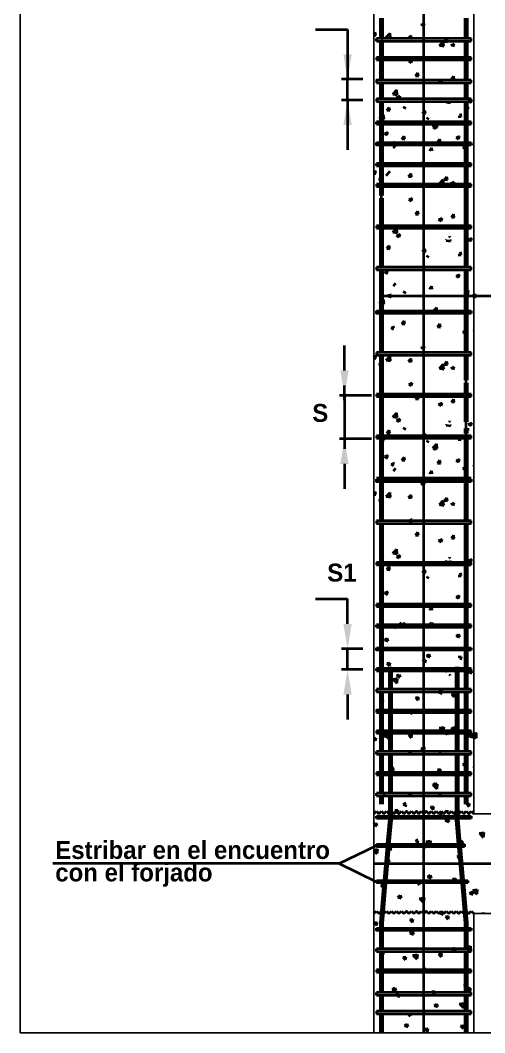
# Model space of a CAD drawing. Extents: x 2455 to 9764, y -806 to 181.
# Drawn here: x 4839.53 to 4842.6, y -576.93 to -570.25 of the extents above; entities that cross this region are included whole.
import ezdxf

# ---------------------------------------------------------------- set-up
doc = ezdxf.new("R2010")
doc.units = 0
doc.header["$LTSCALE"] = 0.2
doc.header["$MEASUREMENT"] = 0
doc.layers.add('0-CYPE2', color=4, linetype='CONTINUOUS', lineweight=35)
doc.layers.add('0-CYPE4', color=6, linetype='CONTINUOUS', lineweight=70)
doc.layers.add('07-TEXTOS', color=7, linetype='CONTINUOUS')
doc.layers.add('CYPECABECERA', color=2, linetype='CONTINUOUS')
doc.styles.add('BERNARDO', font='GOTHICB.TTF')

msp = doc.modelspace()

# ---------------------------------------------------------------- hatches: boundary and pattern name
at = {"layer": '0-CYPE2', "linetype": 'Continuous'}
for color, points in [(256, [(4841.9853, -572.084), (4841.9853, -572.0511), (4841.9195, -572.0675)]), (256, [(4842.5454, -572.084), (4842.5454, -572.0511), (4842.4795, -572.0675)]), (2, [(4841.9853, -574.955), (4841.9195, -574.9715), (4841.9853, -574.988)]), (2, [(4842.5454, -574.955), (4842.4795, -574.9715), (4842.5454, -574.988)])]:
    msp.add_hatch(color=color, dxfattribs=at).paths.add_polyline_path(points, flags=0)

# ---------------------------------------------------------------- linework, layer by layer
for p, q in [((4842.1995, -571.1095), (4842.1995, -567.5853)), ((4841.4847, -570.3076), (4841.6959, -570.3076)), ((4841.6959, -570.3076), (4841.6959, -570.637)), ((4841.7973, -570.637), (4841.6549, -570.637)), ((4841.6959, -570.7745), (4841.6959, -570.637)), ((4841.7973, -570.7745), (4841.6549, -570.7745)), ((4841.6959, -570.7745), (4841.6959, -571.104)), ((4842.1995, -574.6337), (4842.1995, -571.1095)), ((4841.9197, -572.0675), (4842.6538, -572.0675)), ((4841.6752, -572.5594), (4841.6752, -572.3947)), ((4841.6752, -572.757), (4841.6752, -572.6582)), ((4841.8536, -572.7241), (4841.6422, -572.7241)), ((4841.6752, -572.7241), (4841.6752, -573.0123)), ((4841.8536, -573.0123), (4841.6422, -573.0123)), ((4841.6752, -572.9794), (4841.6752, -573.0782)), ((4841.6752, -573.177), (4841.6752, -573.3417)), ((4841.4847, -574.0685), (4841.6959, -574.0685)), ((4841.6959, -574.2332), (4841.6959, -574.0685)), ((4841.7973, -574.398), (4841.6549, -574.398)), ((4841.6959, -574.5355), (4841.6959, -574.398)), ((4841.7973, -574.5355), (4841.6549, -574.5355)), ((4842.1995, -576.9331), (4842.1995, -574.6337)), ((4841.6959, -574.7002), (4841.6959, -574.8649)), ((4841.6397, -575.8163), (4841.8865, -575.6969)), ((4841.6397, -575.8163), (4839.7487, -575.8163)), ((4841.6397, -575.8163), (4841.8865, -575.9358)), ((4841.87, -575.8163), (4843.1412, -575.8163))]:
    msp.add_line(p, q, dxfattribs=at)
at = {"layer": '0-CYPE2', "color": 2, "linetype": 'Continuous'}
for p, q in [((4842.1802, -570.2785), (4842.2032, -570.2696)), ((4842.1966, -570.2896), (4842.2032, -570.2697)), ((4841.87, -570.3372), (4841.8788, -570.3268)), ((4841.87, -570.3464), (4841.8826, -570.3475)), ((4841.8826, -570.3475), (4841.8788, -570.3268)), ((4841.9511, -570.359), (4841.9767, -570.3322)), ((4841.9511, -570.359), (4841.9804, -570.3635)), ((4841.9804, -570.3635), (4841.9767, -570.3322)), ((4842.0992, -570.3664), (4842.1151, -570.3475)), ((4842.1189, -570.3681), (4842.1151, -570.3475)), ((4842.5124, -570.3687), (4841.8865, -570.3687)), ((4841.8865, -570.3852), (4841.8865, -570.3687)), ((4841.8865, -570.3852), (4842.5124, -570.3852)), ((4841.9034, -570.3848), (4841.9198, -570.3958)), ((4841.9195, -570.3786), (4841.9265, -570.3759)), ((4842.0992, -570.3664), (4842.1189, -570.3681)), ((4842.3026, -570.4135), (4842.3283, -570.3867)), ((4842.3026, -570.4135), (4842.3319, -570.418)), ((4842.3319, -570.418), (4842.3283, -570.3867)), ((4842.3355, -570.3871), (4842.3514, -570.3681)), ((4842.3355, -570.3871), (4842.3552, -570.3888)), ((4842.3552, -570.3888), (4842.3514, -570.3681)), ((4842.3768, -570.4111), (4842.3999, -570.4023)), ((4842.3932, -570.4222), (4842.3999, -570.4023)), ((4842.5124, -570.3852), (4842.5124, -570.3687)), ((4842.5124, -570.4922), (4841.8865, -570.4922)), ((4841.8865, -570.4922), (4841.8865, -570.5087)), ((4842.5124, -570.5087), (4842.5124, -570.4922)), ((4841.8865, -570.5087), (4842.5124, -570.5087)), ((4842.1, -570.5174), (4842.1226, -570.5087)), ((4842.1, -570.5174), (4842.1164, -570.5284)), ((4842.1164, -570.5284), (4842.123, -570.5087)), ((4841.9086, -570.5935), (4841.9245, -570.5746)), ((4841.9086, -570.5935), (4841.9283, -570.5952)), ((4841.9283, -570.5952), (4841.9245, -570.5746)), ((4842.1449, -570.6142), (4842.1608, -570.5953)), ((4842.1449, -570.6142), (4842.1646, -570.6159)), ((4842.1646, -570.6159), (4842.1608, -570.5953)), ((4842.3812, -570.6349), (4842.3971, -570.6159)), ((4842.4009, -570.6366), (4842.3971, -570.6159)), ((4841.8865, -570.6597), (4842.5124, -570.6597)), ((4842.2967, -570.65), (4842.3197, -570.6412)), ((4842.2967, -570.65), (4842.313, -570.6611)), ((4842.313, -570.6611), (4842.3197, -570.6412)), ((4842.3812, -570.6349), (4842.4009, -570.6366)), ((4842.5124, -570.6597), (4842.5124, -570.6432)), ((4842.5124, -570.7668), (4841.8865, -570.7668)), ((4841.8865, -570.7668), (4841.8865, -570.7832)), ((4841.9947, -570.7344), (4842.0204, -570.7076)), ((4841.9947, -570.7344), (4842.024, -570.7389)), ((4842.0199, -570.7563), (4842.0429, -570.7474)), ((4842.0199, -570.7563), (4842.0354, -570.7668)), ((4842.024, -570.7389), (4842.0204, -570.7076)), ((4842.0364, -570.7668), (4842.0429, -570.7474)), ((4842.3676, -570.7668), (4842.372, -570.7622)), ((4842.3725, -570.7668), (4842.372, -570.7622)), ((4842.5124, -570.7832), (4842.5124, -570.7668)), ((4841.8865, -570.7832), (4842.5124, -570.7832)), ((4841.9543, -570.8413), (4841.9702, -570.8224)), ((4841.974, -570.843), (4841.9702, -570.8224)), ((4842.0637, -570.8197), (4842.0801, -570.8308)), ((4842.3463, -570.7889), (4842.3518, -570.7832)), ((4842.3463, -570.7889), (4842.3756, -570.7935)), ((4842.3756, -570.7935), (4842.3744, -570.7832)), ((4842.4803, -570.8249), (4842.5, -570.8266)), ((4842.4933, -570.7826), (4842.5164, -570.7738)), ((4842.4942, -570.7832), (4842.5097, -570.7937)), ((4842.5097, -570.7937), (4842.5164, -570.7738)), ((4841.9074, -570.8963), (4841.9303, -570.8724)), ((4841.9074, -570.8963), (4841.9367, -570.9008)), ((4841.9195, -570.8724), (4841.9195, -570.9177)), ((4841.9367, -570.9008), (4841.9334, -570.8724)), ((4841.9543, -570.8413), (4841.974, -570.843)), ((4842.1906, -570.862), (4842.2065, -570.8431)), ((4842.1906, -570.862), (4842.2103, -570.8637)), ((4842.2103, -570.8637), (4842.2065, -570.8431)), ((4842.2165, -570.8889), (4842.2329, -570.8999)), ((4842.4269, -570.8827), (4842.4466, -570.8844)), ((4842.4466, -570.8844), (4842.4428, -570.8637)), ((4842.5124, -570.9177), (4841.8865, -570.9177)), ((4841.8865, -570.9342), (4841.8865, -570.9177)), ((4841.8865, -570.9342), (4842.5124, -570.9342)), ((4841.9195, -571.055), (4841.9195, -570.9342)), ((4842.259, -570.9508), (4842.2846, -570.9241)), ((4842.259, -570.9508), (4842.2883, -570.9553)), ((4842.2603, -570.9523), (4842.2834, -570.9435)), ((4842.2603, -570.9523), (4842.2767, -570.9634)), ((4842.2767, -570.9634), (4842.2834, -570.9435)), ((4842.2883, -570.9553), (4842.2846, -570.9241)), ((4842.4795, -571.055), (4842.4795, -570.9342)), ((4842.5124, -570.9342), (4842.5124, -570.9177)), ((4841.9397, -570.9951), (4841.9628, -570.9863)), ((4841.9397, -570.9951), (4841.9561, -571.0062)), ((4841.9561, -571.0062), (4841.9628, -570.9863)), ((4842.0535, -571.0313), (4842.0694, -571.0124)), ((4842.0535, -571.0313), (4842.0732, -571.0331)), ((4842.0732, -571.0331), (4842.0694, -571.0124)), ((4842.2898, -571.052), (4842.3056, -571.0331)), ((4842.3095, -571.0537), (4842.3057, -571.0331)), ((4842.4131, -571.0215), (4842.4362, -571.0127)), ((4842.4131, -571.0215), (4842.4295, -571.0326)), ((4842.4295, -571.0326), (4842.4362, -571.0127)), ((4841.8865, -571.055), (4842.5124, -571.055)), ((4841.8865, -571.0715), (4841.8865, -571.055)), ((4841.8865, -571.055), (4842.5124, -571.055)), ((4842.5124, -571.0715), (4841.8865, -571.0715)), ((4841.9835, -571.0586), (4842.0066, -571.0497)), ((4841.9835, -571.0586), (4841.9999, -571.0697)), ((4842, -571.0891), (4842.0148, -571.0715)), ((4842.2366, -571.1095), (4842.2522, -571.0908)), ((4842.2556, -571.1095), (4842.2522, -571.0908)), ((4842.2898, -571.052), (4842.3095, -571.0537)), ((4842.457, -571.085), (4842.48, -571.0761)), ((4842.457, -571.085), (4842.4734, -571.096)), ((4842.4734, -571.096), (4842.48, -571.0761)), ((4842.4795, -571.0715), (4842.4795, -571.1095)), ((4842.5124, -571.055), (4842.5124, -571.0715)), ((4842.5124, -571.055), (4842.5124, -571.0715)), ((4842.526, -571.0727), (4842.5289, -571.0693)), ((4842.5261, -571.0727), (4842.5289, -571.0729)), ((4842.5124, -571.1923), (4841.8865, -571.1923)), ((4841.8865, -571.2087), (4841.8865, -571.1923)), ((4841.8865, -571.2087), (4842.5124, -571.2087)), ((4841.9195, -571.3295), (4841.9195, -571.2087)), ((4842.1802, -571.1912), (4842.2032, -571.1824)), ((4842.1966, -571.2023), (4842.2032, -571.1824)), ((4842.4795, -571.3295), (4842.4795, -571.2087)), ((4842.5124, -571.2087), (4842.5124, -571.1923)), ((4841.87, -571.25), (4841.8788, -571.2395)), ((4841.87, -571.2591), (4841.8826, -571.2602)), ((4841.8826, -571.2602), (4841.8788, -571.2395)), ((4841.9034, -571.2975), (4841.9265, -571.2886)), ((4841.9034, -571.2975), (4841.9198, -571.3085)), ((4841.9511, -571.2717), (4841.9767, -571.2449)), ((4842.0992, -571.2791), (4842.1151, -571.2602)), ((4842.0992, -571.2791), (4842.1189, -571.2809)), ((4842.1189, -571.2809), (4842.1151, -571.2602)), ((4842.3026, -571.3262), (4842.3283, -571.2995)), ((4842.3319, -571.3308), (4842.3283, -571.2995)), ((4842.3355, -571.2998), (4842.3514, -571.2809)), ((4842.3355, -571.2998), (4842.3552, -571.3015)), ((4842.3552, -571.3015), (4842.3514, -571.2809)), ((4842.5124, -571.3295), (4841.8865, -571.3295)), ((4841.8865, -571.3295), (4841.8865, -571.346)), ((4841.8865, -571.346), (4842.5124, -571.346)), ((4841.9195, -571.604), (4841.9195, -571.346)), ((4842.3026, -571.3262), (4842.3319, -571.3308)), ((4842.3768, -571.3239), (4842.3999, -571.315)), ((4842.3932, -571.3349), (4842.3999, -571.315)), ((4842.5124, -571.346), (4842.5124, -571.3295)), ((4842.1, -571.4301), (4842.1226, -571.4214)), ((4842.1, -571.4301), (4842.1164, -571.4412)), ((4842.1164, -571.4412), (4842.123, -571.4214)), ((4841.9086, -571.5062), (4841.9245, -571.4873)), ((4841.9283, -571.508), (4841.9245, -571.4873)), ((4841.9086, -571.5063), (4841.9283, -571.508)), ((4842.1449, -571.5269), (4842.1608, -571.508)), ((4842.1449, -571.5269), (4842.1646, -571.5286)), ((4842.1646, -571.5286), (4842.1608, -571.508)), ((4842.2967, -571.5627), (4842.3197, -571.5539)), ((4842.2967, -571.5627), (4842.313, -571.5738)), ((4842.313, -571.5738), (4842.3197, -571.5539)), ((4842.3812, -571.5476), (4842.3971, -571.5287)), ((4842.3812, -571.5476), (4842.4009, -571.5493)), ((4842.4009, -571.5493), (4842.3971, -571.5287)), ((4842.5124, -571.604), (4841.8865, -571.604)), ((4841.8865, -571.604), (4841.8865, -571.6205)), ((4841.8865, -571.6205), (4842.5124, -571.6205)), ((4841.9947, -571.6471), (4842.0204, -571.6204)), ((4842.024, -571.6517), (4842.0204, -571.6204)), ((4842.5124, -571.6205), (4842.5124, -571.604)), ((4841.9947, -571.6471), (4842.024, -571.6517)), ((4842.0199, -571.669), (4842.0429, -571.6601)), ((4842.0199, -571.669), (4842.0354, -571.6795)), ((4842.0364, -571.6795), (4842.0429, -571.6601)), ((4842.3463, -571.7016), (4842.3518, -571.696)), ((4842.3463, -571.7016), (4842.3756, -571.7062)), ((4842.3676, -571.6795), (4842.372, -571.6749)), ((4842.3725, -571.6795), (4842.372, -571.6749)), ((4842.3756, -571.7062), (4842.3744, -571.696)), ((4842.4933, -571.6954), (4842.5164, -571.6865)), ((4842.4942, -571.696), (4842.5097, -571.7064)), ((4842.5097, -571.7064), (4842.5164, -571.6865)), ((4841.9543, -571.754), (4841.9702, -571.7351)), ((4841.9543, -571.754), (4841.974, -571.7558)), ((4841.974, -571.7558), (4841.9702, -571.7351)), ((4842.1906, -571.7747), (4842.2065, -571.7558)), ((4842.2103, -571.7764), (4842.2065, -571.7558)), ((4842.1906, -571.7747), (4842.2103, -571.7764)), ((4842.2165, -571.8016), (4842.2329, -571.8127)), ((4842.4269, -571.7954), (4842.4466, -571.7971)), ((4842.4466, -571.7971), (4842.4428, -571.7765)), ((4842.5124, -571.8786), (4841.8865, -571.8786)), ((4841.8865, -571.8786), (4841.8865, -571.895)), ((4841.8865, -571.895), (4842.5124, -571.895)), ((4841.9397, -571.9079), (4841.9628, -571.899)), ((4842.5124, -571.895), (4842.5124, -571.8786)), ((4842.4131, -571.9343), (4842.4362, -571.9254)), ((4842.4131, -571.9343), (4842.4295, -571.9453)), ((4842.4295, -571.9453), (4842.4362, -571.9254)), ((4842, -572.0018), (4842.0148, -571.9842)), ((4842.2366, -572.0222), (4842.2522, -572.0036)), ((4842.2556, -572.0222), (4842.2522, -572.0036)), ((4841.9074, -572.116), (4841.9303, -572.0922)), ((4841.9367, -572.1206), (4841.9334, -572.0922)), ((4842.0637, -572.0395), (4842.0801, -572.0505)), ((4841.8865, -572.1668), (4842.5124, -572.1668)), ((4841.8865, -572.1833), (4841.8865, -572.1668)), ((4841.8865, -572.1668), (4842.5124, -572.1668)), ((4841.9074, -572.116), (4841.9367, -572.1206)), ((4842.259, -572.1706), (4842.2846, -572.1438)), ((4842.259, -572.1706), (4842.2883, -572.1751)), ((4842.2603, -572.1721), (4842.2834, -572.1633)), ((4842.2767, -572.1832), (4842.2834, -572.1633)), ((4842.2883, -572.1751), (4842.2846, -572.1438)), ((4842.5124, -572.1668), (4842.5124, -572.1833)), ((4842.5124, -572.1668), (4842.5124, -572.1833)), ((4842.5124, -572.1833), (4841.8865, -572.1833)), ((4842.0535, -572.2511), (4842.0694, -572.2322)), ((4842.0732, -572.2528), (4842.0694, -572.2322)), ((4842.2603, -572.1721), (4842.2767, -572.1832)), ((4841.9835, -572.2784), (4842.0066, -572.2695)), ((4841.9835, -572.2784), (4841.9999, -572.2894)), ((4842.0535, -572.2511), (4842.0732, -572.2528)), ((4842.2898, -572.2718), (4842.3056, -572.2528)), ((4842.2898, -572.2718), (4842.3095, -572.2735)), ((4842.3095, -572.2735), (4842.3057, -572.2528)), ((4842.457, -572.3047), (4842.48, -572.2959)), ((4842.457, -572.3047), (4842.4734, -572.3158)), ((4842.5261, -572.2925), (4842.5289, -572.2927)), ((4842.1802, -572.411), (4842.2032, -572.4021)), ((4842.1966, -572.422), (4842.2032, -572.4021)), ((4841.87, -572.4697), (4841.8788, -572.4593)), ((4841.87, -572.4788), (4841.8826, -572.4799)), ((4841.8826, -572.4799), (4841.8788, -572.4593)), ((4842.5124, -572.4413), (4841.8865, -572.4413)), ((4841.8865, -572.4413), (4841.8865, -572.4578)), ((4841.8865, -572.4578), (4842.5124, -572.4578)), ((4841.9511, -572.4915), (4841.9767, -572.4647)), ((4841.9511, -572.4914), (4841.9804, -572.496)), ((4841.9804, -572.496), (4841.9767, -572.4647)), ((4842.0992, -572.4989), (4842.1151, -572.48)), ((4842.0992, -572.4989), (4842.1189, -572.5006)), ((4842.1189, -572.5006), (4842.1151, -572.48)), ((4842.3355, -572.5196), (4842.3514, -572.5006)), ((4842.3552, -572.5213), (4842.3514, -572.5006)), ((4842.4795, -572.7158), (4842.4795, -572.4578)), ((4842.5124, -572.4578), (4842.5124, -572.4413)), ((4841.9034, -572.5172), (4841.9265, -572.5084)), ((4841.9034, -572.5172), (4841.9198, -572.5283)), ((4842.3026, -572.546), (4842.3283, -572.5192)), ((4842.3026, -572.546), (4842.3319, -572.5505)), ((4842.3319, -572.5505), (4842.3283, -572.5192)), ((4842.3355, -572.5196), (4842.3552, -572.5213)), ((4842.3768, -572.5436), (4842.3999, -572.5348)), ((4842.3932, -572.5547), (4842.3999, -572.5348)), ((4842.1, -572.6499), (4842.1226, -572.6412)), ((4842.1, -572.6499), (4842.1164, -572.6609)), ((4842.1164, -572.6609), (4842.123, -572.6412)), ((4842.5124, -572.7158), (4841.8865, -572.7158)), ((4841.8865, -572.7158), (4841.8865, -572.7323)), ((4841.8865, -572.7323), (4842.5124, -572.7323)), ((4841.9086, -572.726), (4841.9245, -572.7071)), ((4841.9195, -572.727), (4841.9283, -572.7277)), ((4841.9283, -572.7277), (4841.9245, -572.7071)), ((4842.1449, -572.7467), (4842.1608, -572.7278)), ((4842.1449, -572.7467), (4842.1646, -572.7484)), ((4842.1646, -572.7484), (4842.1608, -572.7278)), ((4842.3812, -572.7673), (4842.3971, -572.7484)), ((4842.3812, -572.7674), (4842.4009, -572.7691)), ((4842.4009, -572.7691), (4842.3971, -572.7484)), ((4842.4795, -572.9904), (4842.4795, -572.7323)), ((4842.5124, -572.7323), (4842.5124, -572.7158)), ((4842.2967, -572.7825), (4842.3197, -572.7736)), ((4842.2967, -572.7825), (4842.313, -572.7936)), ((4842.313, -572.7936), (4842.3197, -572.7737)), ((4841.9947, -572.8669), (4842.0204, -572.8401)), ((4841.9947, -572.8669), (4842.024, -572.8714)), ((4842.0199, -572.8887), (4842.0429, -572.8799)), ((4842.0199, -572.8888), (4842.0354, -572.8992)), ((4842.024, -572.8714), (4842.0204, -572.8401)), ((4842.0364, -572.8992), (4842.0429, -572.8799)), ((4842.3676, -572.8992), (4842.372, -572.8947)), ((4842.3725, -572.8992), (4842.372, -572.8947)), ((4842.4933, -572.9151), (4842.5164, -572.9063)), ((4842.5097, -572.9262), (4842.5164, -572.9063)), ((4841.9543, -572.9738), (4841.9702, -572.9549)), ((4841.974, -572.9755), (4841.9702, -572.9549)), ((4842.0637, -572.9395), (4842.0801, -572.9505)), ((4842.3463, -572.9214), (4842.3518, -572.9157)), ((4842.3463, -572.9214), (4842.3756, -572.9259)), ((4842.3756, -572.9259), (4842.3744, -572.9157)), ((4842.4803, -572.9447), (4842.5, -572.9464)), ((4842.4942, -572.9157), (4842.5097, -572.9262)), ((4842.5124, -572.9904), (4841.8865, -572.9904)), ((4841.8865, -572.9904), (4841.8865, -573.0068)), ((4841.8865, -573.0068), (4842.5124, -573.0068)), ((4841.9074, -573.016), (4841.9303, -572.9922)), ((4841.9074, -573.016), (4841.9367, -573.0206)), ((4841.9367, -573.0206), (4841.9334, -572.9922)), ((4841.9543, -572.9738), (4841.974, -572.9755)), ((4842.1906, -572.9945), (4842.2065, -572.9755)), ((4842.1906, -572.9945), (4842.2103, -572.9962)), ((4842.2103, -572.9962), (4842.2065, -572.9755)), ((4842.2165, -573.0214), (4842.2329, -573.0324)), ((4842.4269, -573.0151), (4842.4466, -573.0169)), ((4842.4466, -573.0169), (4842.4428, -572.9962)), ((4842.5124, -573.0068), (4842.5124, -572.9904)), ((4842.259, -573.0705), (4842.2846, -573.0438)), ((4842.259, -573.0705), (4842.2883, -573.0751)), ((4842.2603, -573.0721), (4842.2834, -573.0632)), ((4842.2603, -573.0721), (4842.2767, -573.0832)), ((4842.2767, -573.0832), (4842.2834, -573.0633)), ((4842.2883, -573.0751), (4842.2846, -573.0438)), ((4841.9397, -573.1276), (4841.9628, -573.1188)), ((4841.9835, -573.1783), (4842.0066, -573.1695)), ((4842.0535, -573.1511), (4842.0694, -573.1322)), ((4842.0535, -573.1511), (4842.0732, -573.1528)), ((4842.0732, -573.1528), (4842.0694, -573.1322)), ((4842.2898, -573.1718), (4842.3056, -573.1528)), ((4842.2898, -573.1718), (4842.3095, -573.1735)), ((4842.3095, -573.1735), (4842.3057, -573.1528)), ((4842.4131, -573.154), (4842.4362, -573.1452)), ((4842.4131, -573.154), (4842.4295, -573.1651)), ((4842.4295, -573.1651), (4842.4362, -573.1452)), ((4841.9195, -573.204), (4841.9195, -573.242)), ((4841.9835, -573.1784), (4841.9999, -573.1894)), ((4842, -573.2216), (4842.0148, -573.204)), ((4842.2366, -573.242), (4842.2522, -573.2233)), ((4842.2556, -573.242), (4842.2522, -573.2233)), ((4842.457, -573.2047), (4842.48, -573.1959)), ((4842.457, -573.2047), (4842.4734, -573.2158)), ((4842.4734, -573.2158), (4842.48, -573.1959)), ((4842.4795, -573.204), (4842.4795, -573.242)), ((4842.526, -573.1924), (4842.5289, -573.189)), ((4842.5261, -573.1924), (4842.5289, -573.1927)), ((4841.8865, -573.2951), (4841.8865, -573.2786)), ((4841.8865, -573.2786), (4842.5124, -573.2786)), ((4842.5124, -573.2951), (4841.8865, -573.2951)), ((4842.1802, -573.311), (4842.2032, -573.3021)), ((4842.1966, -573.322), (4842.2032, -573.3021)), ((4842.5124, -573.2786), (4842.5124, -573.2951)), ((4842.5124, -573.2786), (4842.5124, -573.2951)), ((4841.87, -573.3697), (4841.8788, -573.3593)), ((4841.8826, -573.3799), (4841.8788, -573.3593)), ((4841.9511, -573.3914), (4841.9767, -573.3647)), ((4841.9804, -573.396), (4841.9767, -573.3647)), ((4841.87, -573.3788), (4841.8826, -573.3799)), ((4841.9034, -573.4172), (4841.9265, -573.4084)), ((4841.9034, -573.4172), (4841.9198, -573.4283)), ((4841.9511, -573.3914), (4841.9804, -573.396)), ((4842.0992, -573.3989), (4842.1151, -573.38)), ((4842.0992, -573.3989), (4842.1189, -573.4006)), ((4842.1189, -573.4006), (4842.1151, -573.38)), ((4842.3026, -573.446), (4842.3283, -573.4192)), ((4842.3319, -573.4505), (4842.3283, -573.4192)), ((4842.3355, -573.4196), (4842.3514, -573.4006)), ((4842.3355, -573.4196), (4842.3552, -573.4213)), ((4842.3552, -573.4213), (4842.3514, -573.4006)), ((4842.3768, -573.4436), (4842.3999, -573.4348)), ((4842.3932, -573.4547), (4842.3999, -573.4348)), ((4842.3026, -573.446), (4842.3319, -573.4505)), ((4842.5124, -573.5531), (4841.8865, -573.5531)), ((4841.8865, -573.5531), (4841.8865, -573.5696)), ((4841.8865, -573.5696), (4842.5124, -573.5696)), ((4842.1, -573.5499), (4842.1226, -573.5412)), ((4842.1, -573.5499), (4842.1164, -573.5609)), ((4842.1164, -573.5609), (4842.123, -573.5412)), ((4842.5124, -573.5696), (4842.5124, -573.5531)), ((4841.9086, -573.626), (4841.9245, -573.6071)), ((4841.9086, -573.626), (4841.9283, -573.6277)), ((4841.9283, -573.6277), (4841.9245, -573.6071)), ((4842.1449, -573.6467), (4842.1608, -573.6277)), ((4842.1646, -573.6484), (4842.1608, -573.6277)), ((4842.1449, -573.6467), (4842.1646, -573.6484)), ((4842.2967, -573.6825), (4842.3197, -573.6736)), ((4842.2967, -573.6825), (4842.313, -573.6935)), ((4842.313, -573.6935), (4842.3197, -573.6736)), ((4842.3812, -573.6673), (4842.3971, -573.6484)), ((4842.3812, -573.6673), (4842.4009, -573.6691)), ((4842.4009, -573.6691), (4842.3971, -573.6484)), ((4841.9947, -573.7669), (4842.0204, -573.7401)), ((4841.9947, -573.7669), (4842.024, -573.7714)), ((4842.024, -573.7714), (4842.0204, -573.7401)), ((4842.5124, -573.8276), (4841.8865, -573.8276)), ((4841.8865, -573.8276), (4841.8865, -573.8441)), ((4842.0199, -573.7887), (4842.0429, -573.7799)), ((4842.0199, -573.7887), (4842.0354, -573.7992)), ((4842.0364, -573.7992), (4842.0429, -573.7799)), ((4842.3463, -573.8214), (4842.3518, -573.8157)), ((4842.3463, -573.8214), (4842.3756, -573.8259)), ((4842.3676, -573.7992), (4842.372, -573.7947)), ((4842.3725, -573.7992), (4842.372, -573.7946)), ((4842.3756, -573.8259), (4842.3744, -573.8157)), ((4842.4933, -573.8151), (4842.5164, -573.8063)), ((4842.4942, -573.8157), (4842.5097, -573.8262)), ((4842.5097, -573.8262), (4842.5164, -573.8063)), ((4842.5124, -573.8441), (4842.5124, -573.8276)), ((4841.8865, -573.8441), (4842.5124, -573.8441)), ((4841.9543, -573.8738), (4841.9702, -573.8549)), ((4841.9543, -573.8738), (4841.974, -573.8755)), ((4841.974, -573.8755), (4841.9702, -573.8549)), ((4842.1906, -573.8945), (4842.2065, -573.8755)), ((4842.1906, -573.8945), (4842.2103, -573.8962)), ((4842.2103, -573.8962), (4842.2065, -573.8755)), ((4842.4466, -573.9169), (4842.4428, -573.8962)), ((4842.2165, -573.9214), (4842.2329, -573.9324)), ((4842.4269, -573.9151), (4842.4466, -573.9169)), ((4841.9397, -574.0276), (4841.9628, -574.0188)), ((4842.5124, -574.1022), (4841.8865, -574.1022)), ((4841.8865, -574.1022), (4841.8865, -574.1186)), ((4842, -574.1216), (4842.0148, -574.104)), ((4842.4131, -574.054), (4842.4362, -574.0452)), ((4842.4131, -574.054), (4842.4295, -574.0651)), ((4842.4295, -574.0651), (4842.4362, -574.0452)), ((4842.5124, -574.1186), (4842.5124, -574.1022)), ((4841.8865, -574.1186), (4842.5124, -574.1186)), ((4842.2366, -574.142), (4842.2522, -574.1233)), ((4842.2556, -574.142), (4842.2522, -574.1233)), ((4842.5124, -574.2394), (4841.8865, -574.2394)), ((4841.8865, -574.2559), (4841.8865, -574.2394)), ((4842.0387, -574.2238), (4842.0641, -574.2502)), ((4842.0671, -574.2238), (4842.0641, -574.2502)), ((4842.1, -574.2531), (4842.1164, -574.2421)), ((4842.2366, -574.2238), (4842.2522, -574.2424)), ((4842.2556, -574.2238), (4842.2522, -574.2424)), ((4842.5124, -574.2559), (4842.5124, -574.2394)), ((4841.8865, -574.2559), (4842.5124, -574.2559)), ((4842, -574.2442), (4842.0148, -574.2618)), ((4842.2967, -574.2578), (4842.313, -574.2467)), ((4842.4131, -574.3118), (4842.4295, -574.3007)), ((4842.4295, -574.3007), (4842.4362, -574.3206)), ((4841.9397, -574.3381), (4841.9561, -574.3271)), ((4841.9397, -574.3381), (4841.9628, -574.347)), ((4841.9561, -574.3271), (4841.9628, -574.347)), ((4842.4131, -574.3118), (4842.4362, -574.3206)), ((4841.8865, -574.3904), (4842.5124, -574.3904)), ((4841.8865, -574.4069), (4841.8865, -574.3904)), ((4841.8865, -574.3904), (4842.5124, -574.3904)), ((4842.5124, -574.4069), (4841.8865, -574.4069)), ((4842.2165, -574.4444), (4842.2329, -574.4333)), ((4842.2329, -574.4333), (4842.2396, -574.4532)), ((4842.5124, -574.3904), (4842.5124, -574.4069)), ((4842.5124, -574.3904), (4842.5124, -574.4069)), ((4841.9543, -574.492), (4841.974, -574.4903)), ((4841.9543, -574.492), (4841.9702, -574.5109)), ((4841.974, -574.4903), (4841.9702, -574.5109)), ((4842.1906, -574.4713), (4842.2103, -574.4696)), ((4842.1906, -574.4713), (4842.2065, -574.4902)), ((4842.2103, -574.4696), (4842.2065, -574.4902)), ((4842.2165, -574.4444), (4842.2396, -574.4532)), ((4842.4269, -574.4506), (4842.4466, -574.4489)), ((4842.4466, -574.4489), (4842.4428, -574.4696)), ((4842.5124, -574.5277), (4841.8865, -574.5277)), ((4841.8865, -574.5441), (4841.8865, -574.5277)), ((4841.8865, -574.5441), (4842.5124, -574.5441)), ((4841.9792, -574.5171), (4841.9792, -574.5277)), ((4842.0199, -574.577), (4842.0354, -574.5665)), ((4842.0199, -574.577), (4842.0429, -574.5859)), ((4842.0364, -574.5665), (4842.0429, -574.5859)), ((4842.1, -574.5414), (4842.1164, -574.5303)), ((4842.2967, -574.546), (4842.313, -574.535)), ((4842.3463, -574.5444), (4842.3756, -574.5398)), ((4842.3463, -574.5444), (4842.3518, -574.5501)), ((4842.3676, -574.5665), (4842.372, -574.5711)), ((4842.3725, -574.5665), (4842.372, -574.5711)), ((4842.3756, -574.5398), (4842.3744, -574.5501)), ((4842.4933, -574.5506), (4842.5164, -574.5595)), ((4842.4942, -574.5501), (4842.5097, -574.5396)), ((4842.5097, -574.5396), (4842.5164, -574.5595)), ((4842.5124, -574.5441), (4842.5124, -574.5277)), ((4841.9947, -574.5989), (4842.024, -574.5944)), ((4841.9947, -574.5989), (4842.0204, -574.6256)), ((4842.024, -574.5944), (4842.0204, -574.6256)), ((4842.5124, -574.6649), (4841.8865, -574.6649)), ((4841.8865, -574.6649), (4841.8865, -574.6814)), ((4841.8865, -574.6814), (4842.5124, -574.6814)), ((4842.2967, -574.6833), (4842.313, -574.6722)), ((4842.2967, -574.6833), (4842.3197, -574.6921)), ((4842.313, -574.6722), (4842.3197, -574.6921)), ((4842.3812, -574.6984), (4842.4009, -574.6967)), ((4842.3812, -574.6984), (4842.3971, -574.7174)), ((4842.4009, -574.6967), (4842.3971, -574.7174)), ((4842.5124, -574.6814), (4842.5124, -574.6649)), ((4841.9086, -574.7398), (4841.9283, -574.738)), ((4841.9086, -574.7398), (4841.9245, -574.7587)), ((4841.9283, -574.738), (4841.9245, -574.7587)), ((4842.1449, -574.7191), (4842.1646, -574.7174)), ((4842.1449, -574.7191), (4842.1608, -574.738)), ((4842.1646, -574.7174), (4842.1608, -574.738)), ((4841.8865, -574.8187), (4842.5124, -574.8187)), ((4842.1, -574.8159), (4842.1164, -574.8049)), ((4842.1, -574.8159), (4842.1226, -574.8246)), ((4842.1164, -574.8048), (4842.123, -574.8246)), ((4842.2967, -574.8205), (4842.313, -574.8095)), ((4842.5124, -574.8187), (4842.5124, -574.8022)), ((4842.3932, -574.9111), (4842.3999, -574.931)), ((4842.5124, -574.9394), (4841.8865, -574.9394)), ((4841.8865, -574.9394), (4841.8865, -574.9559)), ((4841.8865, -574.9559), (4842.5124, -574.9559)), ((4841.9034, -574.9485), (4841.9198, -574.9375)), ((4841.9034, -574.9485), (4841.9265, -574.9574)), ((4841.9511, -574.9743), (4841.9804, -574.9698)), ((4841.9511, -574.9743), (4841.9767, -575.0011)), ((4841.9804, -574.9698), (4841.9767, -575.0011)), ((4842.0992, -574.9669), (4842.1189, -574.9652)), ((4842.0992, -574.9669), (4842.1151, -574.9858)), ((4842.1189, -574.9652), (4842.1151, -574.9858)), ((4842.3026, -574.9198), (4842.3319, -574.9153)), ((4842.3026, -574.9198), (4842.3283, -574.9465)), ((4842.3319, -574.9153), (4842.3283, -574.9465)), ((4842.3355, -574.9462), (4842.3552, -574.9445)), ((4842.3355, -574.9462), (4842.3514, -574.9651)), ((4842.3552, -574.9445), (4842.3514, -574.9651)), ((4842.3768, -574.9222), (4842.3999, -574.931)), ((4842.5124, -574.9559), (4842.5124, -574.9394)), ((4841.87, -574.9869), (4841.8826, -574.9858)), ((4841.87, -574.9961), (4841.8788, -575.0065)), ((4841.8826, -574.9858), (4841.8788, -575.0065)), ((4842.1966, -575.0437), (4842.2032, -575.0636)), ((4842.5124, -575.0767), (4841.8865, -575.0767)), ((4841.8865, -575.0932), (4841.8865, -575.0767)), ((4841.8865, -575.0932), (4842.5124, -575.0932)), ((4842.1, -575.0904), (4842.1164, -575.0794)), ((4842.1802, -575.0548), (4842.2032, -575.0636)), ((4842.2967, -575.0951), (4842.313, -575.084)), ((4842.5124, -575.0932), (4842.5124, -575.0767)), ((4841.9835, -575.1874), (4841.9999, -575.1764)), ((4842.457, -575.161), (4842.4734, -575.15)), ((4842.457, -575.161), (4842.48, -575.1699)), ((4842.4734, -575.15), (4842.48, -575.1699)), ((4842.526, -575.1733), (4842.5289, -575.1767)), ((4842.5261, -575.1733), (4842.5289, -575.1731)), ((4842.5124, -575.214), (4841.8865, -575.214)), ((4841.8865, -575.214), (4841.8865, -575.2304)), ((4841.8865, -575.2304), (4842.5124, -575.2304)), ((4841.9835, -575.1874), (4842.0066, -575.1963)), ((4842.0535, -575.2147), (4842.0732, -575.2129)), ((4842.0535, -575.2147), (4842.0694, -575.2336)), ((4842.0732, -575.213), (4842.0694, -575.2336)), ((4842.2898, -575.194), (4842.3095, -575.1923)), ((4842.2898, -575.194), (4842.3056, -575.2129)), ((4842.3095, -575.1923), (4842.3057, -575.2129)), ((4842.5124, -575.2304), (4842.5124, -575.214)), ((4842.259, -575.2952), (4842.2883, -575.2907)), ((4842.259, -575.2952), (4842.2846, -575.322)), ((4842.2603, -575.2937), (4842.2767, -575.2826)), ((4842.2603, -575.2937), (4842.2834, -575.3025)), ((4842.2767, -575.2826), (4842.2834, -575.3025)), ((4842.2883, -575.2907), (4842.2846, -575.322)), ((4842.5124, -575.3512), (4841.8865, -575.3512)), ((4841.8865, -575.3677), (4841.8865, -575.3512)), ((4841.8865, -575.3677), (4842.5124, -575.3677)), ((4841.9074, -575.3497), (4841.9367, -575.3452)), ((4841.9074, -575.3497), (4841.9088, -575.3512)), ((4841.9246, -575.3677), (4841.9303, -575.3736)), ((4841.9367, -575.3452), (4841.9334, -575.3736)), ((4842.1, -575.3649), (4842.1164, -575.3539)), ((4842.2967, -575.3696), (4842.313, -575.3585)), ((4842.5124, -575.3677), (4842.5124, -575.3512)), ((4842.0637, -575.4263), (4842.0801, -575.4152)), ((4842.0637, -575.4263), (4842.0868, -575.4352)), ((4842.2441, -575.4418), (4842.2638, -575.4401)), ((4842.2441, -575.4418), (4842.2599, -575.4607)), ((4842.2638, -575.4401), (4842.2599, -575.4607)), ((4842.4803, -575.4211), (4842.5, -575.4194)), ((4842.4803, -575.4211), (4842.4962, -575.44)), ((4842.5, -575.4194), (4842.4962, -575.44)), ((4841.87, -575.4869), (4841.8865, -575.4704)), ((4841.8865, -575.4704), (4841.903, -575.4869)), ((4841.8865, -575.5022), (4842.5124, -575.5022)), ((4841.8865, -575.5187), (4841.8865, -575.5022)), ((4841.903, -575.4869), (4841.9195, -575.4704)), ((4841.9195, -575.4704), (4841.9359, -575.4869)), ((4841.9359, -575.4869), (4841.9524, -575.4704)), ((4841.9853, -575.4704), (4842.0018, -575.4869)), ((4842.0018, -575.4869), (4842.0183, -575.4704)), ((4842.0078, -575.4625), (4842.0275, -575.4607)), ((4842.0078, -575.4625), (4842.0237, -575.4814)), ((4842.0275, -575.4607), (4842.0237, -575.4814)), ((4842.0512, -575.4704), (4842.0677, -575.4869)), ((4842.1006, -575.4869), (4842.1171, -575.4704)), ((4842.1171, -575.4704), (4842.1336, -575.4869)), ((4842.1665, -575.4869), (4842.183, -575.4704)), ((4842.2324, -575.4869), (4842.2489, -575.4704)), ((4842.2489, -575.4704), (4842.2654, -575.4869)), ((4842.2654, -575.4869), (4842.2818, -575.4704)), ((4842.2818, -575.4704), (4842.2983, -575.4869)), ((4842.2983, -575.4869), (4842.3148, -575.4704)), ((4842.3042, -575.4897), (4842.3272, -575.4809)), ((4842.3148, -575.4704), (4842.3312, -575.4869)), ((4842.3312, -575.4869), (4842.3477, -575.4704)), ((4842.3432, -575.4682), (4842.3629, -575.4699)), ((4842.3477, -575.4704), (4842.3642, -575.4869)), ((4842.3642, -575.4869), (4842.3807, -575.4704)), ((4842.3807, -575.4704), (4842.3971, -575.4869)), ((4842.3971, -575.4869), (4842.4136, -575.4704)), ((4842.4465, -575.4704), (4842.463, -575.4869)), ((4842.463, -575.4869), (4842.4795, -575.4704)), ((4842.5124, -575.4704), (4842.5289, -575.4869)), ((4842.5124, -575.5022), (4842.5124, -575.5187)), ((4841.87, -575.5569), (4841.8834, -575.5479)), ((4841.87, -575.5601), (4841.8901, -575.5678)), ((4841.8834, -575.5479), (4841.8901, -575.5678)), ((4842.5124, -575.5187), (4841.8865, -575.5187)), ((4842.3405, -575.5325), (4842.3569, -575.5215)), ((4842.3405, -575.5325), (4842.3636, -575.5414)), ((4842.3569, -575.5215), (4842.3636, -575.5414)), ((4842.5669, -575.6161), (4842.5962, -575.6116)), ((4842.5669, -575.6161), (4842.5925, -575.6429)), ((4842.5962, -575.6116), (4842.5925, -575.6429)), ((4841.8865, -575.6887), (4842.4685, -575.6887)), ((4841.8865, -575.7051), (4841.8865, -575.6887)), ((4842.4685, -575.7051), (4841.8865, -575.7051)), ((4841.9621, -575.7102), (4841.9818, -575.7085)), ((4841.9621, -575.7103), (4841.978, -575.7292)), ((4841.9818, -575.7085), (4841.978, -575.7292)), ((4842.1438, -575.6652), (4842.1602, -575.6541)), ((4842.1439, -575.6652), (4842.1669, -575.674)), ((4842.2085, -575.6887), (4842.218, -575.6879)), ((4842.2114, -575.7052), (4842.2142, -575.7085)), ((4842.2149, -575.7052), (4842.2142, -575.7085)), ((4842.2153, -575.6706), (4842.2446, -575.6661)), ((4842.2153, -575.6706), (4842.2409, -575.6974)), ((4842.218, -575.6879), (4842.2179, -575.6887)), ((4842.2446, -575.6661), (4842.242, -575.6887)), ((4842.4346, -575.6689), (4842.4543, -575.6672)), ((4842.4346, -575.6689), (4842.4505, -575.6878)), ((4842.4543, -575.6672), (4842.4505, -575.6878)), ((4842.4685, -575.6887), (4842.4685, -575.7051)), ((4841.87, -575.7242), (4841.893, -575.7206)), ((4841.87, -575.7318), (4841.8894, -575.7519)), ((4841.893, -575.7206), (4841.8894, -575.7519)), ((4842.4206, -575.7714), (4842.437, -575.7604)), ((4842.4206, -575.7714), (4842.4437, -575.7803)), ((4842.437, -575.7604), (4842.4437, -575.7803)), ((4841.9472, -575.7978), (4841.9636, -575.7868)), ((4841.9472, -575.7978), (4841.9703, -575.8067)), ((4841.9636, -575.7868), (4841.9703, -575.8067)), ((4842.224, -575.9041), (4842.2404, -575.893)), ((4842.224, -575.9041), (4842.2471, -575.9129)), ((4842.2404, -575.893), (4842.2471, -575.9129)), ((4842.3889, -575.9167), (4842.4086, -575.915)), ((4842.4086, -575.915), (4842.4063, -575.9275)), ((4841.8865, -575.9275), (4842.4893, -575.9275)), ((4841.8865, -575.944), (4841.8865, -575.9275)), ((4842.4893, -575.944), (4841.8865, -575.944)), ((4841.9164, -575.958), (4841.9361, -575.9563)), ((4841.9164, -575.958), (4841.9322, -575.977)), ((4841.9361, -575.9563), (4841.9322, -575.977)), ((4842.1582, -575.944), (4842.1685, -575.9563)), ((4842.1708, -575.944), (4842.1685, -575.9563)), ((4842.3889, -575.9167), (4842.398, -575.9275)), ((4842.4893, -575.9275), (4842.4893, -575.944)), ((4842.0274, -576.0367), (4842.0438, -576.0256)), ((4842.0274, -576.0367), (4842.0504, -576.0455)), ((4842.0438, -576.0256), (4842.0504, -576.0455)), ((4842.1716, -576.0461), (4842.2009, -576.0415)), ((4842.1716, -576.0461), (4842.1973, -576.0728)), ((4842.2009, -576.0415), (4842.1973, -576.0728)), ((4842.5008, -576.0103), (4842.5172, -575.9993)), ((4842.5008, -576.0103), (4842.5239, -576.0192)), ((4842.5172, -575.9992), (4842.5239, -576.0192)), ((4842.5232, -575.9915), (4842.5525, -575.987)), ((4842.5232, -575.9915), (4842.5488, -576.0183)), ((4842.5525, -575.987), (4842.5489, -576.0183)), ((4841.87, -576.1458), (4841.8865, -576.1293)), ((4841.8865, -576.1293), (4841.903, -576.1458)), ((4841.9359, -576.1458), (4841.9524, -576.1293)), ((4841.9524, -576.1293), (4841.9689, -576.1458)), ((4841.9689, -576.1458), (4841.9853, -576.1293)), ((4841.9853, -576.1293), (4842.0018, -576.1458)), ((4842.0018, -576.1458), (4842.0183, -576.1293)), ((4842.0183, -576.1293), (4842.0348, -576.1458)), ((4842.0348, -576.1458), (4842.0512, -576.1293)), ((4842.0512, -576.1293), (4842.0677, -576.1458)), ((4842.1006, -576.1458), (4842.1171, -576.1293)), ((4842.1171, -576.1293), (4842.1336, -576.1458)), ((4842.1665, -576.1458), (4842.183, -576.1293)), ((4842.2324, -576.1458), (4842.2489, -576.1293)), ((4842.2489, -576.1293), (4842.2654, -576.1458)), ((4842.2654, -576.1458), (4842.2818, -576.1293)), ((4842.2818, -576.1293), (4842.2983, -576.1458)), ((4842.2983, -576.1458), (4842.3148, -576.1293)), ((4842.3042, -576.1429), (4842.3205, -576.1319)), ((4842.3042, -576.1429), (4842.3272, -576.1518)), ((4842.3148, -576.1293), (4842.3312, -576.1458)), ((4842.3205, -576.1319), (4842.3272, -576.1518)), ((4842.3312, -576.1458), (4842.3477, -576.1293)), ((4842.3432, -576.1645), (4842.3629, -576.1628)), ((4842.3432, -576.1645), (4842.3591, -576.1834)), ((4842.3477, -576.1293), (4842.3642, -576.1458)), ((4842.3629, -576.1628), (4842.3591, -576.1834)), ((4842.3642, -576.1458), (4842.3807, -576.1293)), ((4842.3807, -576.1293), (4842.3971, -576.1458)), ((4842.3971, -576.1458), (4842.4136, -576.1293)), ((4842.4465, -576.1293), (4842.463, -576.1458)), ((4842.463, -576.1458), (4842.4795, -576.1293)), ((4842.5124, -576.1293), (4842.5289, -576.1458)), ((4842.5992, -576.1421), (4842.5985, -576.1458)), ((4841.8707, -576.2058), (4841.8904, -576.2041)), ((4841.8707, -576.2058), (4841.8865, -576.2248)), ((4841.8903, -576.2041), (4841.8865, -576.2248)), ((4841.8865, -576.2426), (4842.5124, -576.2426)), ((4842.1069, -576.1851), (4842.1266, -576.1834)), ((4842.1069, -576.1852), (4842.1228, -576.2041)), ((4842.1266, -576.1834), (4842.1228, -576.2041)), ((4842.5124, -576.2426), (4842.5124, -576.259)), ((4842.1075, -576.2756), (4842.1239, -576.2645)), ((4842.1075, -576.2756), (4842.1306, -576.2844)), ((4842.1239, -576.2645), (4842.1306, -576.2844)), ((4842.5124, -576.3798), (4841.8865, -576.3798)), ((4841.8865, -576.3963), (4841.8865, -576.3798)), ((4842.3843, -576.3818), (4842.4007, -576.3708)), ((4842.3843, -576.3818), (4842.4074, -576.3907)), ((4842.4007, -576.3708), (4842.4074, -576.3907)), ((4842.4795, -576.367), (4842.5088, -576.3624)), ((4842.4795, -576.367), (4842.5052, -576.3937)), ((4842.5088, -576.3624), (4842.5052, -576.3937)), ((4842.5124, -576.3963), (4842.5124, -576.3798)), ((4841.8865, -576.3963), (4842.5124, -576.3963)), ((4841.9109, -576.4082), (4841.9273, -576.3972)), ((4841.9109, -576.4082), (4841.934, -576.4171)), ((4841.9273, -576.3971), (4841.934, -576.417)), ((4842.0612, -576.4329), (4842.0809, -576.4312)), ((4842.0612, -576.4329), (4842.0771, -576.4519)), ((4842.0809, -576.4312), (4842.0771, -576.4519)), ((4842.1279, -576.4215), (4842.1572, -576.4169)), ((4842.1279, -576.4215), (4842.1536, -576.4482)), ((4842.1572, -576.4169), (4842.1536, -576.4482)), ((4842.2975, -576.4123), (4842.3172, -576.4105)), ((4842.2975, -576.4123), (4842.3134, -576.4312)), ((4842.3172, -576.4105), (4842.3134, -576.4312)), ((4842.1877, -576.5145), (4842.2041, -576.5034)), ((4842.1877, -576.5145), (4842.1945, -576.5171)), ((4842.2041, -576.5034), (4842.2087, -576.5171)), ((4842.5124, -576.5171), (4841.8865, -576.5171)), ((4841.8865, -576.5171), (4841.8865, -576.5336)), ((4841.8865, -576.5336), (4842.5124, -576.5336)), ((4842.5124, -576.5336), (4842.5124, -576.5171)), ((4841.991, -576.6471), (4842.0074, -576.636)), ((4841.9911, -576.6471), (4842.0141, -576.6559)), ((4842.0074, -576.636), (4842.0141, -576.6559)), ((4842.4645, -576.6207), (4842.4809, -576.6096)), ((4842.4645, -576.6207), (4842.4875, -576.6296)), ((4842.4809, -576.6096), (4842.4875, -576.6295)), ((4842.4881, -576.6394), (4842.5078, -576.6377)), ((4842.4881, -576.6394), (4842.504, -576.6583)), ((4842.5078, -576.6377), (4842.504, -576.6583)), ((4842.5124, -576.6681), (4841.8865, -576.6681)), ((4841.8865, -576.6845), (4841.8865, -576.6681)), ((4841.8865, -576.6845), (4842.5124, -576.6845)), ((4842.0155, -576.6807), (4842.0352, -576.679)), ((4842.0352, -576.679), (4842.0314, -576.6997)), ((4842.2518, -576.6601), (4842.2715, -576.6583)), ((4842.2518, -576.6601), (4842.2677, -576.679)), ((4842.2715, -576.6583), (4842.2677, -576.679)), ((4842.5124, -576.6845), (4842.5124, -576.6681)), ((4842.2678, -576.7533), (4842.2842, -576.7423)), ((4842.2678, -576.7533), (4842.2909, -576.7622)), ((4842.2842, -576.7423), (4842.2909, -576.7622)), ((4842.4358, -576.7424), (4842.4651, -576.7378)), ((4842.4358, -576.7424), (4842.4615, -576.7691)), ((4842.4651, -576.7378), (4842.4615, -576.7691)), ((4842.5124, -576.7916), (4841.8865, -576.7916)), ((4841.8865, -576.7916), (4841.8865, -576.8081)), ((4841.8865, -576.8081), (4842.5124, -576.8081)), ((4842.095, -576.8081), (4842.1099, -576.8237)), ((4842.1117, -576.8081), (4842.1099, -576.8237)), ((4842.5124, -576.8081), (4842.5124, -576.7916)), ((4842.0712, -576.886), (4842.0876, -576.8749)), ((4842.0712, -576.886), (4842.0943, -576.8948)), ((4842.0876, -576.8749), (4842.0943, -576.8948)), ((4842.2061, -576.9078), (4842.2258, -576.9061)), ((4842.2061, -576.9078), (4842.222, -576.9268)), ((4842.2258, -576.9061), (4842.222, -576.9268)), ((4842.4424, -576.8872), (4842.4621, -576.8854)), ((4842.4424, -576.8872), (4842.4583, -576.9061)), ((4842.4621, -576.8855), (4842.4583, -576.9061))]:
    msp.add_line(p, q, dxfattribs=at)
for points in [[(4842.5124, -570.6432), (4841.8865, -570.6432), (4841.8865, -570.6597)], [(4842.5124, -571.0715), (4841.8865, -571.0715), (4841.8865, -571.055)], [(4841.9397, -571.9079), (4841.9561, -571.9189), (4841.9628, -571.899)], [(4842.5124, -572.1833), (4841.8865, -572.1833), (4841.8865, -572.1668)], [(4841.9397, -573.1276), (4841.9561, -573.1387), (4841.9628, -573.1188)], [(4842.5124, -573.2951), (4841.8865, -573.2951), (4841.8865, -573.2786)], [(4841.9397, -574.0276), (4841.9561, -574.0387), (4841.9628, -574.0188)], [(4842, -574.2442), (4842.0197, -574.2425), (4842.0162, -574.2618)], [(4842.5124, -574.4069), (4841.8865, -574.4069), (4841.8865, -574.3904)], [(4842.5124, -574.8022), (4841.8865, -574.8022), (4841.8865, -574.8187)], [(4841.9853, -574.988), (4841.9853, -574.955)], [(4842.5454, -574.988), (4842.5454, -574.955)], [(4841.9524, -575.4704), (4841.9689, -575.4869), (4841.9853, -575.4704)], [(4842.0183, -575.4704), (4842.0348, -575.4869), (4842.0512, -575.4704)], [(4842.0677, -575.4869), (4842.0842, -575.4704), (4842.1006, -575.4869)], [(4842.1336, -575.4869), (4842.1501, -575.4704), (4842.1665, -575.4869)], [(4842.183, -575.4704), (4842.1995, -575.4869), (4842.2159, -575.4704), (4842.2324, -575.4869)], [(4842.4136, -575.4704), (4842.4301, -575.4869), (4842.4465, -575.4704)], [(4842.4795, -575.4704), (4842.496, -575.4869), (4842.5124, -575.4704)], [(4841.903, -576.1458), (4841.9195, -576.1293), (4841.9359, -576.1458)], [(4842.0677, -576.1458), (4842.0842, -576.1293), (4842.1006, -576.1458)], [(4842.1336, -576.1458), (4842.1501, -576.1293), (4842.1665, -576.1458)], [(4842.183, -576.1293), (4842.1995, -576.1458), (4842.2159, -576.1293), (4842.2324, -576.1458)], [(4842.4136, -576.1293), (4842.4301, -576.1458), (4842.4465, -576.1293)], [(4842.4795, -576.1293), (4842.496, -576.1458), (4842.5124, -576.1293)], [(4842.5124, -576.259), (4841.8865, -576.259), (4841.8865, -576.2426)]]:
    msp.add_lwpolyline(points, dxfattribs=at)
for points in [[(4841.9853, -574.988), (4841.9195, -574.9715), (4841.9853, -574.955), (4841.9853, -574.988)], [(4842.5454, -574.988), (4842.4795, -574.9715), (4842.5454, -574.955), (4842.5454, -574.988)]]:
    msp.add_lwpolyline(points, close=True, dxfattribs=at)
at = {"layer": '0-CYPE2', "linetype": 'Continuous'}
for points in [[(4841.6684, -570.4723), (4841.7233, -570.4723), (4841.6959, -570.637)], [(4841.6684, -570.9393), (4841.7233, -570.9393), (4841.6959, -570.7745)], [(4841.6477, -572.5594), (4841.7026, -572.5594), (4841.6752, -572.7241)], [(4841.6477, -573.177), (4841.7026, -573.177), (4841.6752, -573.0123)], [(4841.6684, -574.2332), (4841.7233, -574.2332), (4841.6959, -574.398)], [(4841.6684, -574.7002), (4841.7233, -574.7002), (4841.6959, -574.5355)]]:
    msp.add_solid(points, dxfattribs=at)
at = {"layer": '0-CYPE4', "linetype": 'Continuous'}
for p, q in [((4841.9195, -570.2342), (4841.9195, -570.3687)), ((4842.4795, -570.2342), (4842.4795, -570.3687)), ((4841.9195, -570.3852), (4841.9195, -570.4922)), ((4842.4795, -570.3852), (4842.4795, -570.4922)), ((4841.9195, -570.5087), (4841.9195, -570.6432)), ((4842.4795, -570.5087), (4842.4795, -570.6432)), ((4841.9195, -570.6597), (4841.9195, -570.7668)), ((4842.4795, -570.6597), (4842.4795, -570.7668)), ((4841.9195, -570.9177), (4841.9195, -570.7832)), ((4841.9195, -570.8227), (4841.9195, -570.8559)), ((4842.4795, -570.9177), (4842.4795, -570.7832)), ((4842.4795, -570.8227), (4842.4795, -570.8559)), ((4842.4795, -570.8724), (4842.4795, -570.9177)), ((4841.9195, -570.9342), (4841.9195, -571.055)), ((4842.4795, -570.9342), (4842.4795, -571.055)), ((4841.9195, -571.0715), (4841.9195, -571.1095)), ((4841.9195, -571.1923), (4841.9195, -571.0715)), ((4841.9195, -571.0715), (4841.9195, -571.1304)), ((4842.4795, -571.1923), (4842.4795, -571.0715)), ((4842.4795, -571.0715), (4842.4795, -571.1304)), ((4841.9195, -571.1469), (4841.9195, -571.1923)), ((4842.4795, -571.1469), (4842.4795, -571.1923)), ((4841.9195, -571.2087), (4841.9195, -571.3295)), ((4842.4795, -571.2087), (4842.4795, -571.3295)), ((4841.9195, -571.346), (4841.9195, -571.405)), ((4842.4795, -571.604), (4842.4795, -571.346)), ((4842.4795, -571.346), (4842.4795, -571.405)), ((4841.9195, -571.4214), (4841.9195, -571.604)), ((4842.4795, -571.4214), (4842.4795, -571.604)), ((4841.9195, -571.8786), (4841.9195, -571.6205)), ((4841.9195, -571.6205), (4841.9195, -571.6795)), ((4842.4795, -571.8786), (4842.4795, -571.6205)), ((4842.4795, -571.6205), (4842.4795, -571.6795)), ((4841.9195, -572.1668), (4841.9195, -571.895)), ((4842.4795, -572.1668), (4842.4795, -571.895)), ((4841.9195, -571.9842), (4841.9195, -572.0222)), ((4842.4795, -571.9842), (4842.4795, -572.0222)), ((4841.9195, -572.0425), (4841.9195, -572.0757)), ((4841.9195, -572.0922), (4841.9195, -572.1668)), ((4842.4795, -572.0425), (4842.4795, -572.0757)), ((4842.4795, -572.0922), (4842.4795, -572.1668)), ((4842.4803, -572.0447), (4842.5, -572.0464)), ((4841.9195, -572.4413), (4841.9195, -572.1833)), ((4841.9195, -572.1833), (4841.9195, -572.3502)), ((4842.4795, -572.4413), (4842.4795, -572.1833)), ((4842.4795, -572.1833), (4842.4795, -572.3502)), ((4842.4734, -572.3158), (4842.48, -572.2959)), ((4841.9195, -572.3667), (4841.9195, -572.4413)), ((4842.4795, -572.3667), (4842.4795, -572.4413)), ((4841.9195, -572.7158), (4841.9195, -572.4578)), ((4841.9195, -572.4578), (4841.9195, -572.6247)), ((4842.4795, -572.4578), (4842.4795, -572.6247)), ((4841.9195, -572.6412), (4841.9195, -572.7158)), ((4842.4795, -572.6412), (4842.4795, -572.7158)), ((4841.9195, -572.9904), (4841.9195, -572.7323)), ((4841.9195, -572.7323), (4841.9195, -572.8992)), ((4842.4795, -572.7323), (4842.4795, -572.8992)), ((4841.9195, -572.9425), (4841.9195, -572.9757)), ((4842.4795, -572.9425), (4842.4795, -572.9757)), ((4841.9195, -573.2786), (4841.9195, -573.0068)), ((4841.9195, -573.0068), (4841.9195, -573.2502)), ((4842.4795, -573.2786), (4842.4795, -573.0068)), ((4842.4795, -573.0068), (4842.4795, -573.2502)), ((4841.8865, -573.2786), (4842.5124, -573.2786)), ((4841.9195, -573.2667), (4841.9195, -573.2786)), ((4841.9195, -573.5531), (4841.9195, -573.2951)), ((4841.9195, -573.2951), (4841.9195, -573.5247)), ((4842.4795, -573.2667), (4842.4795, -573.2786)), ((4842.4795, -573.5531), (4842.4795, -573.2951)), ((4842.4795, -573.2951), (4842.4795, -573.5247)), ((4841.9195, -573.5412), (4841.9195, -573.5531)), ((4841.9195, -573.8276), (4841.9195, -573.5696)), ((4841.9195, -573.5696), (4841.9195, -573.7992)), ((4842.4795, -573.5412), (4842.4795, -573.5531)), ((4842.4795, -573.8276), (4842.4795, -573.5696)), ((4842.4795, -573.5696), (4842.4795, -573.7992)), ((4841.9195, -574.1022), (4841.9195, -573.8441)), ((4842.4795, -574.1022), (4842.4795, -573.8441)), ((4841.9195, -574.2394), (4841.9195, -574.1186)), ((4841.9195, -574.1186), (4841.9195, -574.142)), ((4842.4795, -574.2394), (4842.4795, -574.1186)), ((4842.4795, -574.1186), (4842.4795, -574.142)), ((4841.9195, -574.3904), (4841.9195, -574.2559)), ((4842.4795, -574.3904), (4842.4795, -574.2559)), ((4841.9195, -574.5277), (4841.9195, -574.4069)), ((4842.4795, -574.5277), (4842.4795, -574.4069)), ((4841.9195, -574.6649), (4841.9195, -574.5441)), ((4841.9792, -574.5441), (4841.9792, -574.6649)), ((4842.4197, -574.5171), (4842.4197, -574.5277)), ((4842.4197, -574.5441), (4842.4197, -574.6649)), ((4842.4795, -574.6649), (4842.4795, -574.5441)), ((4841.9195, -574.8022), (4841.9195, -574.6814)), ((4841.9792, -574.6814), (4841.9792, -574.8022)), ((4842.4197, -574.6814), (4842.4197, -574.8022)), ((4842.4795, -574.8022), (4842.4795, -574.6814)), ((4841.9195, -574.9394), (4841.9195, -574.8187)), ((4841.9792, -574.8187), (4841.9792, -574.9394)), ((4842.4197, -574.8187), (4842.4197, -574.9394)), ((4842.4795, -574.9394), (4842.4795, -574.8187)), ((4841.9195, -575.0767), (4841.9195, -574.9559)), ((4841.9792, -574.9559), (4841.9792, -575.0767)), ((4842.4197, -574.9559), (4842.4197, -575.0767)), ((4842.4795, -575.0767), (4842.4795, -574.9559)), ((4841.9195, -575.214), (4841.9195, -575.0932)), ((4841.9792, -575.0932), (4841.9792, -575.214)), ((4842.4197, -575.0932), (4842.4197, -575.214)), ((4842.4795, -575.214), (4842.4795, -575.0932)), ((4841.9195, -575.3512), (4841.9195, -575.2304)), ((4841.9792, -575.2304), (4841.9792, -575.3512)), ((4842.4197, -575.2304), (4842.4197, -575.3512)), ((4842.4795, -575.3512), (4842.4795, -575.2304)), ((4841.9195, -575.4233), (4841.9195, -575.3677)), ((4841.9792, -575.3677), (4841.9792, -575.4663)), ((4842.4197, -575.3677), (4842.4197, -575.4663)), ((4842.4795, -575.4233), (4842.4795, -575.3677)), ((4841.9792, -575.4663), (4841.9792, -575.5257)), ((4842.4197, -575.4663), (4842.4197, -575.5257)), ((4841.965, -575.6887), (4841.9792, -575.5257)), ((4842.434, -575.6887), (4842.4197, -575.5257)), ((4841.9441, -575.9275), (4841.9635, -575.7051)), ((4842.4548, -575.9275), (4842.4354, -575.7051)), ((4841.9195, -576.2094), (4841.9427, -575.944)), ((4842.4795, -576.2094), (4842.4563, -575.944)), ((4841.9195, -576.2426), (4841.9195, -576.2094)), ((4842.4795, -576.2426), (4842.4795, -576.2094)), ((4841.9195, -576.3798), (4841.9195, -576.259)), ((4842.4795, -576.3798), (4842.4795, -576.259)), ((4841.9195, -576.5171), (4841.9195, -576.3963)), ((4842.4795, -576.5171), (4842.4795, -576.3963)), ((4841.9195, -576.6681), (4841.9195, -576.5336)), ((4842.4795, -576.6681), (4842.4795, -576.5336)), ((4841.9195, -576.7916), (4841.9195, -576.6845)), ((4842.4795, -576.7916), (4842.4795, -576.6845)), ((4841.9195, -576.9331), (4841.9195, -576.8081)), ((4842.4795, -576.9331), (4842.4795, -576.8081))]:
    msp.add_line(p, q, dxfattribs=at)
at = {"layer": '07-TEXTOS', "color": 5}
for p, q in [((4841.87, -572.6666), (4841.87, -567.5853)), ((4842.5289, -572.6666), (4842.5289, -569.8464)), ((4842.526, -572.2924), (4842.5289, -572.2891)), ((4841.87, -572.6666), (4841.87, -576.9331)), ((4842.5289, -572.6666), (4842.5289, -575.4869)), ((4842.5289, -575.4869), (4843.1412, -575.4869)), ((4842.5289, -576.1458), (4843.1412, -576.1458)), ((4842.5289, -576.1458), (4842.5289, -576.9331)), ((4842.5795, -576.1438), (4842.5992, -576.1421)), ((4842.5795, -576.1438), (4842.5811, -576.1458))]:
    msp.add_line(p, q, dxfattribs=at)
at = {"layer": 'CYPECABECERA', "color": 7, "linetype": 'Continuous'}
msp.add_lwpolyline([(4839.5344, -567.4356), (4846.2247, -567.4356), (4846.2247, -576.9331), (4839.5344, -576.9331)], close=True, dxfattribs=at)

# ---------------------------------------------------------------- texts
at = {"layer": '07-TEXTOS', "color": 5, "style": 'BERNARDO'}
for s, height, p in [('S', 0.1185, (4841.4628, -572.8993)), ('S1 ', 0.11851, (4841.5615, -573.9536)), ('Estribar en el encuentro', 0.118507, (4839.7654, -575.7855)), ('con el forjado', 0.118507, (4839.7654, -575.9338))]:
    msp.add_text(s, height=height, dxfattribs=at).set_placement(p)

doc.saveas('drawing.dxf')
